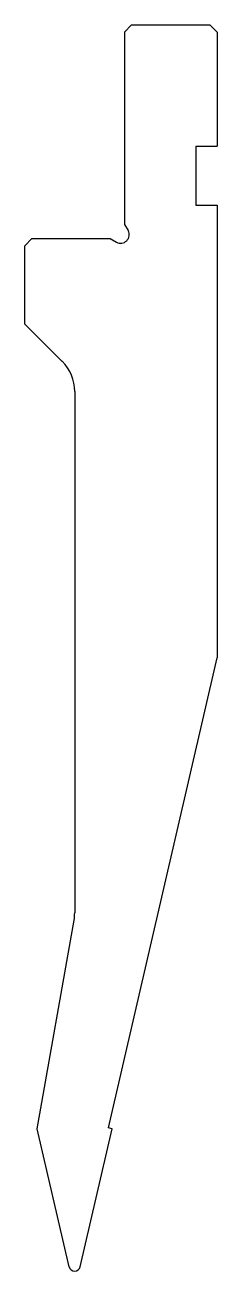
# Model space of a CAD drawing. Header units: millimetres. Extents: x 1502 to 1529, y 1039 to 1214.
import ezdxf

# ---------------------------------------------------------------- set-up
doc = ezdxf.new("R2010")
doc.units = ezdxf.units.MM
doc.layers.add('Default', color=7, linetype='Continuous')

msp = doc.modelspace()

# ---------------------------------------------------------------- linework, layer by layer
at = {"layer": 'Default'}
for p, q in [((1517.22, 1214.2), (1516.22, 1213.2)), ((1516.22, 1213.2), (1516.22, 1186.2)), ((1517.22, 1214.2), (1528.22, 1214.2)), ((1529.22, 1213.2), (1528.22, 1214.2)), ((1529.22, 1213.2), (1529.22, 1197.2)), ((1526.22, 1197.2), (1526.22, 1188.9)), ((1526.22, 1197.2), (1529.22, 1197.2)), ((1526.22, 1188.9), (1529.22, 1188.9)), ((1529.22, 1188.9), (1529.22, 1125.3)), ((1516.22, 1186.2), (1516.72, 1185.35)), ((1503.22, 1184.2), (1502.22, 1183.2)), ((1502.22, 1172.2), (1502.22, 1183.2)), ((1503.22, 1184.2), (1514.22, 1184.2)), ((1514.22, 1184.2), (1515.08, 1183.71)), ((1502.22, 1172.2), (1507.47, 1166.96)), ((1509.22, 1162.72), (1509.22, 1089.52)), ((1513.99, 1059.32), (1529.22, 1125.3)), ((1503.97, 1059.2), (1509.13, 1088.48)), ((1508.45, 1039.82), (1503.97, 1059.2)), ((1510, 1039.82), (1514.48, 1059.2)), ((1514.48, 1059.2), (1513.99, 1059.32))]:
    msp.add_line(p, q, dxfattribs=at)
for centre, radius, start, end in [((1515.68, 1184.75), 1.2, 240, 30), ((1503.22, 1162.72), 6, 0, 45), ((1503.22, 1089.52), 6, 350, 0), ((1509.22, 1040), 0.8, 193, 347)]:
    msp.add_arc(centre, radius, start, end, dxfattribs=at)

doc.saveas('drawing.dxf')
